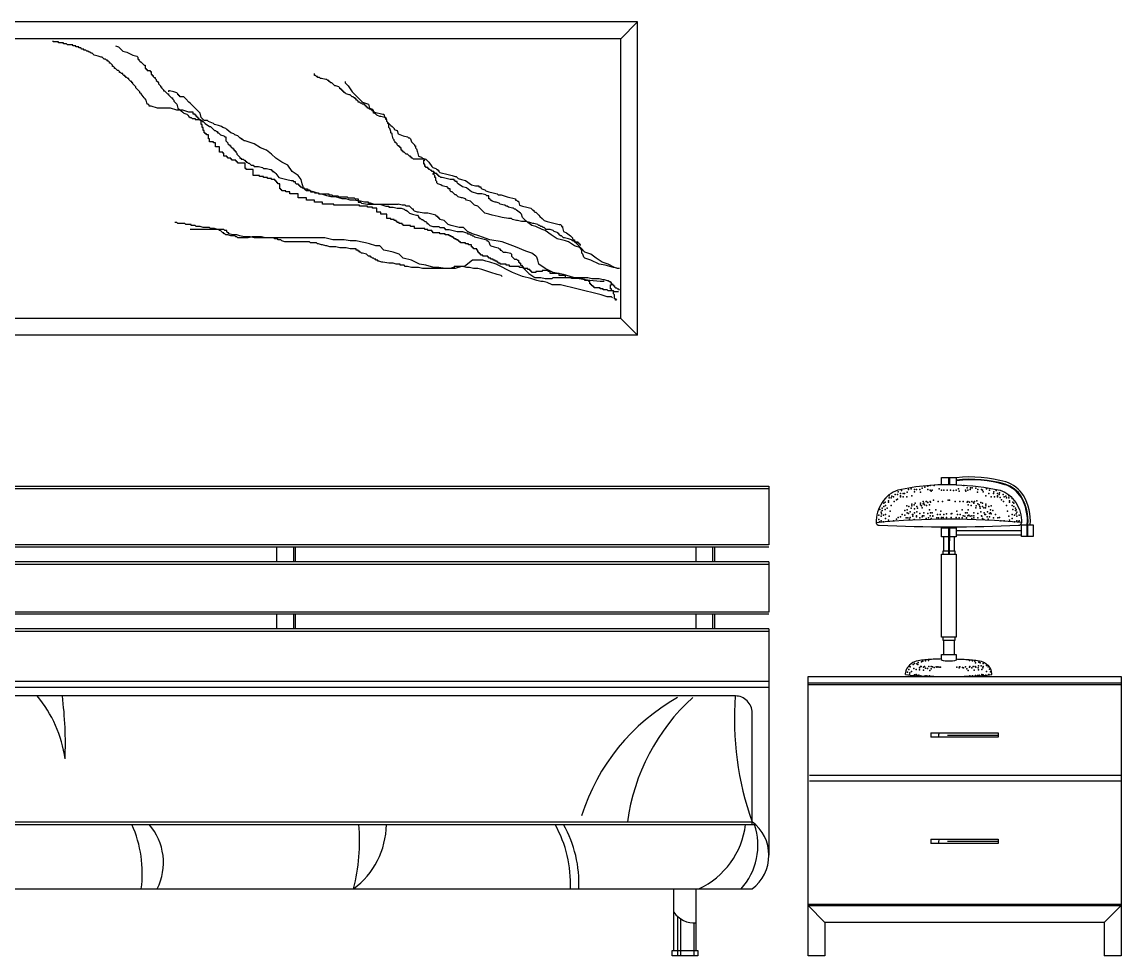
# Model space of a CAD drawing. Header units: inches. Extents: x 4.1 to 46.6, y 13.1 to 37.9.
# Drawn here: x 17.823 to 19.789, y 22.686 to 24.356 of the extents above; entities that cross this region are included whole.
import ezdxf

# ---------------------------------------------------------------- set-up
doc = ezdxf.new("R2010")
doc.units = ezdxf.units.IN
doc.header["$MEASUREMENT"] = 0
doc.layers.add('02', color=2, linetype='Continuous')
doc.layers.add('4', color=4, linetype='Continuous')

msp = doc.modelspace()

# ---------------------------------------------------------------- linework, layer by layer
at = {"layer": '02'}
for p, q in [((18.8938, 24.3264), (18.9238, 24.3564)), ((18.1834, 23.9852), (18.1232, 23.9852)), ((18.8938, 23.8264), (18.9238, 23.7964)), ((19.4801, 23.542), (19.4801, 23.5291)), ((19.4817, 23.542), (19.4817, 23.5291)), ((19.1588, 23.5214), (17.4288, 23.5214)), ((19.6204, 23.4574), (19.6204, 23.4363)), ((19.6216, 23.4574), (19.6216, 23.4363)), ((19.4801, 23.4517), (19.4803, 23.4047)), ((19.4817, 23.4517), (19.4815, 23.4047)), ((19.494, 23.4471), (19.6105, 23.4471)), ((19.494, 23.4395), (19.6105, 23.4395)), ((19.1588, 23.4214), (17.4288, 23.4214)), ((19.1588, 23.4174), (17.4288, 23.4174)), ((18.2788, 23.3914), (18.2788, 23.4174)), ((18.3088, 23.3914), (18.3088, 23.4174)), ((18.3118, 23.3914), (18.3118, 23.4174)), ((19.0288, 23.3914), (19.0288, 23.4174)), ((19.0588, 23.3914), (19.0588, 23.4174)), ((19.0618, 23.3914), (19.0618, 23.4174)), ((19.1588, 23.3914), (17.4288, 23.3914)), ((19.1588, 23.3864), (17.4288, 23.3864)), ((19.1588, 23.3014), (17.4288, 23.3014)), ((19.1588, 23.2974), (17.4288, 23.2974)), ((18.2788, 23.2714), (18.2788, 23.2974)), ((18.3088, 23.2714), (18.3088, 23.2974)), ((18.3118, 23.2714), (18.3118, 23.2974)), ((19.0288, 23.2714), (19.0288, 23.2974)), ((19.0588, 23.2714), (19.0588, 23.2974)), ((19.0618, 23.2714), (19.0618, 23.2974)), ((19.1588, 23.2714), (17.4288, 23.2714)), ((19.1588, 23.2664), (17.4288, 23.2664)), ((19.2288, 22.6864), (19.2288, 23.1864)), ((19.7888, 23.1864), (19.7888, 22.6864)), ((19.1588, 23.1774), (17.4288, 23.1774)), ((19.1588, 23.1664), (17.4288, 23.1664)), ((19.7888, 23.1714), (19.2288, 23.1714)), ((19.4488, 23.0856), (19.4488, 23.0776)), ((19.5688, 23.0856), (19.5688, 23.0776)), ((19.5687, 23.0804), (19.4781, 23.0804)), ((19.7888, 23.0089), (19.2315, 23.0089)), ((19.7888, 22.9989), (19.2315, 22.9989)), ((17.4588, 22.9264), (19.1288, 22.9264)), ((19.4488, 22.8954), (19.4488, 22.8874)), ((19.5688, 22.8914), (19.4781, 22.8914)), ((19.5688, 22.8954), (19.5688, 22.8874)), ((19.7888, 22.7784), (19.2288, 22.7784)), ((19.2588, 22.7464), (19.2288, 22.7764)), ((19.7588, 22.7464), (19.7888, 22.7764)), ((18.9952, 22.7574), (18.9952, 22.6864)), ((19.0004, 22.7532), (19.0004, 22.6864)), ((19.0248, 22.7457), (19.0248, 22.6864)), ((19.2588, 22.7464), (19.2588, 22.6864)), ((19.7588, 22.7464), (19.7588, 22.6864)), ((19.2588, 22.6864), (19.2288, 22.6864)), ((19.7888, 22.6864), (19.7588, 22.6864))]:
    msp.add_line(p, q, dxfattribs=at)
for points in [[(18.9238, 23.7964), (18.9238, 24.3564), (17.6638, 24.3564), (17.6638, 23.7964)], [(18.8938, 23.8264), (18.8938, 24.3264), (17.6938, 24.3264), (17.6938, 23.8264)], [(18.1396, 24.1822), (18.1396, 24.184), (18.1378, 24.184), (18.1378, 24.1858), (18.1359, 24.1858), (18.1359, 24.1877), (18.1341, 24.1877), (18.1341, 24.1895), (18.1323, 24.1895), (18.1323, 24.1913), (18.1286, 24.1913), (18.1286, 24.195), (18.1213, 24.195), (18.1104, 24.1986), (18.0994, 24.1986), (18.0885, 24.2023), (18.0648, 24.2023), (18.0538, 24.2059), (18.0502, 24.2059), (18.0502, 24.2077), (18.0483, 24.2095), (18.0465, 24.2095), (18.0447, 24.2168), (18.0429, 24.2187), (18.041, 24.2205), (18.0356, 24.2278), (18.0337, 24.2296), (18.0337, 24.2314), (18.0319, 24.2333), (18.0301, 24.2351), (18.0264, 24.2387), (18.0264, 24.2406), (18.0246, 24.2424), (18.0228, 24.2442), (18.021, 24.246), (18.021, 24.2479), (18.0191, 24.2479), (18.0191, 24.2497), (18.0173, 24.2497), (18.0155, 24.2515), (18.0137, 24.2533), (18.0137, 24.2551), (18.0118, 24.2551), (18.01, 24.257), (18.0082, 24.257), (18.0082, 24.2588), (18.0064, 24.2588), (18.0064, 24.2606), (18.0045, 24.2606), (18.0027, 24.2624), (18.0027, 24.2643), (18.0009, 24.2643), (17.9991, 24.2661), (17.9972, 24.2661), (17.9972, 24.2679), (17.9954, 24.2697), (17.9936, 24.2697), (17.9917, 24.2716), (17.9899, 24.2734), (17.9881, 24.2734), (17.9881, 24.2752), (17.9863, 24.277), (17.9844, 24.277), (17.9844, 24.2789), (17.9826, 24.2807), (17.9808, 24.2825), (17.979, 24.2825), (17.979, 24.2843), (17.9771, 24.2862), (17.9753, 24.2862), (17.9753, 24.288), (17.9735, 24.288), (17.9717, 24.2898), (17.9698, 24.2898), (17.968, 24.2916), (17.9662, 24.2935), (17.9644, 24.2935), (17.9589, 24.2953), (17.9516, 24.2971), (17.9498, 24.2989), (17.9479, 24.3007), (17.9461, 24.3007), (17.9443, 24.3026), (17.9425, 24.3026), (17.9406, 24.3044), (17.9388, 24.3044), (17.937, 24.3062), (17.9333, 24.3062), (17.9333, 24.308), (17.9297, 24.308), (17.9279, 24.3099), (17.9242, 24.3099), (17.9242, 24.3117), (17.9187, 24.3117), (17.9187, 24.3135), (17.9133, 24.3135), (17.9133, 24.3153), (17.9041, 24.3153), (17.9023, 24.3172), (17.8968, 24.3172), (17.8968, 24.319), (17.8877, 24.319), (17.8877, 24.3208), (17.8786, 24.3208), (17.8786, 24.3226)], [(17.9899, 24.3135), (17.9954, 24.3117), (17.9972, 24.3099), (18.0027, 24.3044), (18.01, 24.3026), (18.021, 24.2971), (18.0283, 24.2953), (18.0301, 24.2935), (18.0301, 24.2898), (18.0319, 24.2898), (18.0319, 24.288), (18.0337, 24.2862), (18.0356, 24.2843), (18.0374, 24.2825), (18.0392, 24.2807), (18.041, 24.2789), (18.0429, 24.2789), (18.0429, 24.2734), (18.0447, 24.2734), (18.0447, 24.2716), (18.0465, 24.2716), (18.0465, 24.2697), (18.052, 24.2697), (18.052, 24.2679), (18.0538, 24.2679), (18.0538, 24.2624), (18.0556, 24.2624), (18.0556, 24.2606), (18.0575, 24.2606), (18.0575, 24.2588), (18.0593, 24.257), (18.0611, 24.257), (18.0611, 24.2551), (18.0629, 24.2533), (18.0629, 24.2515), (18.0648, 24.2497), (18.0666, 24.2479), (18.0666, 24.246), (18.0684, 24.2442), (18.0702, 24.2424), (18.0702, 24.2406), (18.0721, 24.2406), (18.0721, 24.2387), (18.0739, 24.2369), (18.0757, 24.2351), (18.0757, 24.2333), (18.0775, 24.2333), (18.0794, 24.2314), (18.0812, 24.2296), (18.083, 24.2278), (18.0848, 24.2278), (18.0848, 24.226), (18.0867, 24.2241), (18.0885, 24.2223), (18.0903, 24.2205), (18.0921, 24.2205), (18.0921, 24.2187), (18.094, 24.2168), (18.094, 24.215), (18.0994, 24.2095), (18.1013, 24.2023), (18.1104, 24.195), (18.1122, 24.1931), (18.1177, 24.1913), (18.1195, 24.1895), (18.1213, 24.1877), (18.1232, 24.1858), (18.125, 24.1858), (18.1268, 24.184), (18.1323, 24.184), (18.1323, 24.1822), (18.1414, 24.1822), (18.1432, 24.1804)], [(18.4517, 24.1986), (18.4481, 24.1986), (18.4462, 24.2004), (18.4444, 24.2004), (18.4426, 24.2023), (18.4408, 24.2023), (18.4408, 24.2041), (18.4389, 24.2041), (18.4389, 24.2059), (18.4371, 24.2059), (18.4371, 24.2077), (18.4353, 24.2077), (18.4353, 24.2095), (18.4316, 24.2095), (18.4298, 24.2114), (18.428, 24.2114), (18.4262, 24.2132), (18.4243, 24.2132), (18.4243, 24.215), (18.4225, 24.2168), (18.4207, 24.2168), (18.4207, 24.2187), (18.4189, 24.2187), (18.4189, 24.2205), (18.417, 24.2205), (18.4152, 24.2223), (18.4134, 24.2223), (18.4116, 24.2241), (18.4097, 24.226), (18.4079, 24.226), (18.4024, 24.2278), (18.4006, 24.2296), (18.3988, 24.2296), (18.3988, 24.2314), (18.397, 24.2314), (18.397, 24.2333), (18.3951, 24.2333), (18.3951, 24.2351), (18.3933, 24.2351), (18.3933, 24.2369), (18.3915, 24.2369), (18.3915, 24.2387), (18.3897, 24.2406), (18.3842, 24.2424), (18.3824, 24.2424), (18.3805, 24.2442), (18.3787, 24.246), (18.3769, 24.2479), (18.3751, 24.2479), (18.3732, 24.2497), (18.3714, 24.2497), (18.3714, 24.2515), (18.3696, 24.2515), (18.3678, 24.2533), (18.3659, 24.2533), (18.3586, 24.2551), (18.3568, 24.2551), (18.355, 24.257), (18.3513, 24.257), (18.3513, 24.2588), (18.3495, 24.2588), (18.3477, 24.2606), (18.3459, 24.2606), (18.3459, 24.2643)], [(18.4006, 24.2497), (18.4006, 24.2479), (18.4061, 24.2424), (18.4134, 24.2314), (18.4207, 24.2241), (18.4316, 24.2132), (18.4426, 24.2095), (18.4444, 24.2023), (18.4499, 24.2004)], [(18.3386, 24.0545), (18.3313, 24.0545), (18.3294, 24.0563), (18.3276, 24.0582), (18.3258, 24.06), (18.3258, 24.0618), (18.324, 24.0673), (18.3221, 24.0746), (18.3166, 24.0819), (18.3057, 24.0892), (18.2984, 24.1001), (18.2874, 24.1056), (18.2765, 24.1129), (18.2692, 24.1202), (18.2601, 24.1275), (18.2491, 24.1311), (18.2382, 24.1384), (18.2272, 24.1421), (18.2217, 24.1439), (18.2199, 24.1439), (18.2181, 24.1457), (18.2163, 24.1457), (18.2163, 24.1475), (18.2144, 24.1475), (18.2126, 24.1494), (18.2108, 24.1512), (18.209, 24.153), (18.2035, 24.1548), (18.2017, 24.1567), (18.1962, 24.1585), (18.1889, 24.164), (18.1871, 24.1658), (18.1816, 24.1676), (18.1798, 24.1694), (18.1743, 24.1712), (18.167, 24.1731), (18.1652, 24.1749), (18.156, 24.1785), (18.1542, 24.1804), (18.1487, 24.1804), (18.1469, 24.1822), (18.1451, 24.184), (18.1432, 24.1858), (18.1414, 24.1931), (18.1396, 24.195), (18.1378, 24.1968), (18.1305, 24.2041), (18.1286, 24.2059), (18.1232, 24.2114), (18.1213, 24.2132), (18.1159, 24.2187), (18.114, 24.2205), (18.1122, 24.2223), (18.1049, 24.2223), (18.1049, 24.2241), (18.1031, 24.2241), (18.1031, 24.226), (18.1013, 24.226), (18.1013, 24.2278), (18.0994, 24.2296), (18.094, 24.2314), (18.0867, 24.2333), (18.0848, 24.2333), (18.0848, 24.2314)], [(18.4517, 24.1968), (18.4499, 24.1968), (18.4499, 24.2004)], [(18.8916, 23.9159), (18.888, 23.9159), (18.8825, 23.9177), (18.8715, 23.9232), (18.8606, 23.9268), (18.8496, 23.9341), (18.8405, 23.9414), (18.8296, 23.9451), (18.8223, 23.9524), (18.8113, 23.956), (18.8003, 23.9633), (18.7949, 23.9651), (18.7876, 23.967), (18.7803, 23.9688), (18.7693, 23.9761), (18.7584, 23.9834), (18.7529, 23.9852), (18.7419, 23.9907), (18.7346, 23.9925), (18.7273, 23.998), (18.72, 24.0053), (18.7182, 24.0071), (18.7164, 24.0126), (18.7146, 24.0144), (18.7073, 24.0199), (18.7054, 24.0217), (18.7036, 24.0217), (18.7018, 24.0235), (18.7, 24.0235), (18.6927, 24.0253), (18.6908, 24.0272), (18.689, 24.0272), (18.6872, 24.029), (18.6854, 24.029), (18.6781, 24.0308), (18.6762, 24.0326), (18.6708, 24.0344), (18.6689, 24.0344), (18.6635, 24.0363), (18.6616, 24.0381), (18.6598, 24.0399), (18.658, 24.0399), (18.658, 24.0454), (18.6543, 24.0454), (18.6525, 24.0472), (18.6452, 24.049), (18.6379, 24.049), (18.6269, 24.0527), (18.6178, 24.06), (18.6105, 24.0618), (18.6032, 24.0673), (18.6014, 24.0691), (18.6014, 24.0709), (18.5977, 24.0709), (18.5977, 24.0728), (18.5959, 24.0728), (18.5959, 24.0746), (18.5886, 24.0746), (18.574, 24.0782), (18.5722, 24.0782), (18.5704, 24.08), (18.5685, 24.08), (18.5685, 24.0819), (18.5667, 24.0819), (18.5667, 24.0837), (18.5649, 24.0837), (18.5649, 24.0855), (18.5612, 24.0855), (18.5612, 24.0873), (18.5594, 24.0873), (18.5594, 24.0892), (18.5558, 24.0892), (18.5558, 24.091), (18.5539, 24.091), (18.5521, 24.0928), (18.5503, 24.0928), (18.5503, 24.0946), (18.5485, 24.0946), (18.5485, 24.0965), (18.5448, 24.0965), (18.5448, 24.0983), (18.543, 24.0983), (18.543, 24.1019), (18.5412, 24.1019), (18.5412, 24.1092), (18.543, 24.1092), (18.543, 24.1111), (18.5229, 24.1111), (18.5211, 24.1129), (18.5193, 24.1129), (18.5193, 24.1147), (18.5174, 24.1147), (18.5174, 24.1165), (18.5156, 24.1165), (18.5138, 24.1184), (18.512, 24.1202), (18.5101, 24.1202), (18.5083, 24.122), (18.5065, 24.1238), (18.5047, 24.1238), (18.5047, 24.1256), (18.5028, 24.1256), (18.5028, 24.1275), (18.501, 24.1275), (18.501, 24.1311), (18.4992, 24.1311), (18.4992, 24.1329), (18.4974, 24.1329), (18.4974, 24.1348), (18.4955, 24.1348), (18.4937, 24.1366), (18.4937, 24.1384), (18.4919, 24.1402), (18.4901, 24.1402), (18.4901, 24.1421), (18.4882, 24.1439), (18.4882, 24.1457), (18.4864, 24.1475), (18.4846, 24.1548), (18.4846, 24.1567), (18.4827, 24.1585), (18.4827, 24.1603), (18.4809, 24.1658), (18.4791, 24.1676), (18.4791, 24.1731), (18.4773, 24.1749), (18.4773, 24.1767), (18.4754, 24.1785), (18.4754, 24.1822), (18.4736, 24.1822), (18.4736, 24.184), (18.4718, 24.1858), (18.4645, 24.1877), (18.4627, 24.1877), (18.4572, 24.1895), (18.4554, 24.1913), (18.4535, 24.1931), (18.4517, 24.1931), (18.4517, 24.1986)], [(18.4517, 24.1968), (18.4535, 24.195), (18.4681, 24.1913), (18.47, 24.1913), (18.4718, 24.1858), (18.4736, 24.1858), (18.4754, 24.1785)], [(18.1451, 24.1804), (18.1414, 24.1804), (18.1414, 24.1822)], [(18.7949, 23.8995), (18.7949, 23.9031), (18.7839, 23.9031), (18.7839, 23.9068), (18.7675, 23.9068), (18.7675, 23.9104), (18.7638, 23.9104), (18.7638, 23.9122), (18.7529, 23.9122), (18.7529, 23.9104), (18.7419, 23.9104), (18.7419, 23.9086), (18.7346, 23.9086), (18.7346, 23.9104), (18.7328, 23.9104), (18.7328, 23.9122), (18.731, 23.9122), (18.731, 23.9141), (18.7273, 23.9141), (18.7273, 23.9159), (18.72, 23.9159), (18.72, 23.9177), (18.7127, 23.9177), (18.7127, 23.9195), (18.6945, 23.9195), (18.6945, 23.9214), (18.689, 23.9214), (18.689, 23.9232), (18.6781, 23.9232), (18.6781, 23.925), (18.6744, 23.925), (18.6744, 23.9268), (18.6726, 23.9268), (18.6726, 23.9287), (18.6689, 23.9287), (18.6689, 23.9305), (18.6653, 23.9305), (18.6653, 23.9323), (18.6616, 23.9323), (18.6616, 23.9341), (18.658, 23.9341), (18.658, 23.936), (18.6562, 23.936), (18.6562, 23.9378), (18.647, 23.9378), (18.647, 23.9396), (18.6434, 23.9396), (18.6434, 23.9414), (18.6415, 23.9414), (18.6415, 23.9433), (18.6397, 23.9433), (18.6397, 23.9451), (18.6379, 23.9451), (18.6379, 23.9487), (18.6361, 23.9487), (18.6361, 23.9505), (18.6306, 23.9505), (18.6306, 23.9524), (18.6288, 23.9524), (18.6288, 23.9542), (18.6269, 23.9542), (18.6269, 23.9578), (18.6215, 23.9578), (18.6215, 23.9597), (18.616, 23.9597), (18.616, 23.9615), (18.6069, 23.9615), (18.6069, 23.9633), (18.605, 23.9633), (18.605, 23.9651), (18.6032, 23.9651), (18.6032, 23.967), (18.5996, 23.967), (18.5996, 23.9688), (18.5959, 23.9688), (18.5959, 23.9706), (18.5941, 23.9706), (18.5941, 23.9724), (18.5904, 23.9724), (18.5904, 23.9743), (18.5868, 23.9743), (18.5868, 23.9761), (18.5795, 23.9761), (18.5795, 23.9779), (18.5704, 23.9779), (18.5704, 23.9797), (18.5576, 23.9797), (18.5576, 23.9816), (18.5558, 23.9816), (18.5558, 23.9834), (18.5485, 23.9834), (18.5485, 23.9852), (18.543, 23.9852), (18.543, 23.987), (18.5247, 23.987), (18.5247, 23.9907), (18.5174, 23.9907), (18.5174, 23.9925), (18.5047, 23.9925), (18.5047, 23.9943), (18.5028, 23.9943), (18.5028, 23.9961), (18.4974, 23.9961), (18.4974, 23.998), (18.4937, 23.998), (18.4937, 23.9998), (18.4919, 23.9998), (18.4919, 24.0016), (18.4882, 24.0016), (18.4882, 24.0034), (18.4827, 24.0034), (18.4827, 24.0053), (18.4754, 24.0053), (18.4754, 24.0126), (18.4645, 24.0126), (18.4645, 24.0162), (18.4572, 24.0162), (18.4572, 24.0235), (18.4499, 24.0235), (18.4499, 24.0253), (18.4408, 24.0253), (18.4408, 24.0272), (18.4262, 24.0272), (18.4262, 24.029), (18.3805, 24.029), (18.3805, 24.0308), (18.3605, 24.0308), (18.3605, 24.0344), (18.3459, 24.0344), (18.3459, 24.0381), (18.3313, 24.0381), (18.3313, 24.0417), (18.3166, 24.0417), (18.3166, 24.049), (18.302, 24.049), (18.302, 24.0527), (18.2947, 24.0527), (18.2947, 24.0545), (18.2874, 24.0545), (18.2874, 24.0563), (18.2856, 24.0563), (18.2856, 24.0582), (18.2838, 24.0582), (18.2838, 24.0673), (18.2801, 24.0673), (18.2801, 24.0691), (18.2783, 24.0691), (18.2783, 24.0709), (18.2765, 24.0709), (18.2765, 24.0728), (18.2747, 24.0728), (18.2747, 24.0746), (18.2692, 24.0746), (18.2692, 24.0764), (18.2619, 24.0764), (18.2619, 24.0782), (18.2546, 24.0782), (18.2546, 24.08), (18.2473, 24.08), (18.2473, 24.0819), (18.2363, 24.0819), (18.2363, 24.0928), (18.2236, 24.0928), (18.2236, 24.0946), (18.2217, 24.0946), (18.2217, 24.1038), (18.209, 24.1038), (18.209, 24.1056), (18.2071, 24.1056), (18.2071, 24.1074), (18.2053, 24.1074), (18.2053, 24.1092), (18.198, 24.1092), (18.198, 24.1111), (18.1962, 24.1111), (18.1962, 24.1129), (18.1907, 24.1129), (18.1907, 24.1147), (18.1889, 24.1147), (18.1889, 24.1165), (18.1834, 24.1165), (18.1834, 24.122), (18.1816, 24.122), (18.1816, 24.1238), (18.1761, 24.1238), (18.1761, 24.1329), (18.1688, 24.1329), (18.1688, 24.1402), (18.1652, 24.1402), (18.1652, 24.1421), (18.1578, 24.1421), (18.1578, 24.1475), (18.156, 24.1475), (18.156, 24.1548), (18.1524, 24.1548), (18.1524, 24.1567), (18.1505, 24.1567), (18.1505, 24.1585), (18.1487, 24.1585), (18.1487, 24.1621), (18.1469, 24.1621), (18.1469, 24.1676), (18.1451, 24.1676), (18.1451, 24.1731), (18.1432, 24.1731), (18.1432, 24.1804)], [(18.1451, 24.1804), (18.1451, 24.1785), (18.1469, 24.1785), (18.1487, 24.1767), (18.1505, 24.1749), (18.1578, 24.1694), (18.1597, 24.1694), (18.1615, 24.1676), (18.1633, 24.1658), (18.1652, 24.164), (18.167, 24.1621), (18.1688, 24.1621), (18.1706, 24.1603), (18.1725, 24.1603), (18.1725, 24.1585), (18.1743, 24.1585), (18.1761, 24.1567), (18.1779, 24.1548), (18.1834, 24.153), (18.1852, 24.1512), (18.1871, 24.1512), (18.1871, 24.1439), (18.1889, 24.1421), (18.1907, 24.1402), (18.1907, 24.1384), (18.1925, 24.1366), (18.1944, 24.1366), (18.1944, 24.1348), (18.1962, 24.1348), (18.1962, 24.1329), (18.198, 24.1311), (18.1998, 24.1311), (18.1998, 24.1293), (18.2017, 24.1293), (18.2017, 24.1275), (18.2035, 24.1275), (18.2035, 24.1256), (18.2053, 24.1256), (18.2053, 24.1238), (18.2071, 24.122), (18.2071, 24.1202), (18.209, 24.1184), (18.2108, 24.1165), (18.2126, 24.1147), (18.2126, 24.1129), (18.2144, 24.1129), (18.2144, 24.1111), (18.2181, 24.1111), (18.2199, 24.1092), (18.2217, 24.1092), (18.2217, 24.1074), (18.2236, 24.1074), (18.2236, 24.1056), (18.2254, 24.1056), (18.2272, 24.1038), (18.229, 24.1038), (18.2309, 24.1019), (18.2327, 24.1001), (18.2363, 24.1001), (18.2382, 24.0983), (18.2455, 24.0983), (18.2528, 24.0965), (18.2546, 24.0946), (18.2601, 24.0946), (18.2674, 24.0928), (18.2692, 24.0928), (18.2692, 24.091), (18.271, 24.091), (18.271, 24.0892), (18.2728, 24.0892), (18.2747, 24.0873), (18.2765, 24.0855), (18.282, 24.0782), (18.2893, 24.0764), (18.2966, 24.0746), (18.3039, 24.0728), (18.3075, 24.0728), (18.3075, 24.0709), (18.3112, 24.0709), (18.3112, 24.0691), (18.313, 24.0673), (18.3166, 24.0673), (18.3166, 24.0655), (18.3185, 24.0655), (18.3185, 24.0636), (18.3203, 24.0636), (18.3203, 24.0618), (18.3221, 24.0618), (18.324, 24.06), (18.3276, 24.06), (18.3276, 24.0582), (18.3331, 24.0582), (18.3331, 24.0563), (18.3367, 24.0563), (18.3367, 24.0545)], [(18.4773, 24.1767), (18.4791, 24.1749), (18.4809, 24.1731), (18.4827, 24.1712), (18.4846, 24.1694), (18.4864, 24.1676), (18.4882, 24.1658), (18.4882, 24.164), (18.4937, 24.1621), (18.4955, 24.1567), (18.5047, 24.153), (18.512, 24.1512), (18.5138, 24.1494), (18.5156, 24.1494), (18.5174, 24.1475), (18.5193, 24.1421), (18.5211, 24.1402), (18.5229, 24.1384), (18.5247, 24.1366), (18.5247, 24.1348), (18.5266, 24.1348), (18.5266, 24.1311), (18.5284, 24.1293), (18.5302, 24.1238), (18.532, 24.1165), (18.5375, 24.1147), (18.5393, 24.1129), (18.5448, 24.1111), (18.5466, 24.1092), (18.5485, 24.1074), (18.5503, 24.1056), (18.5558, 24.0983), (18.5576, 24.0965), (18.5631, 24.0946), (18.5649, 24.0928), (18.5667, 24.0928), (18.5667, 24.091), (18.5685, 24.091), (18.5685, 24.0892), (18.5704, 24.0873), (18.585, 24.0837), (18.5923, 24.0819), (18.5977, 24.08), (18.5996, 24.08), (18.6014, 24.0782), (18.6032, 24.0764), (18.6087, 24.0746), (18.616, 24.0728), (18.6269, 24.0655), (18.6342, 24.0636), (18.6397, 24.0636), (18.6397, 24.0618), (18.6434, 24.0618), (18.6434, 24.06), (18.6452, 24.0582), (18.6507, 24.0563), (18.6525, 24.0545), (18.658, 24.0527), (18.6653, 24.0509), (18.6726, 24.049), (18.6744, 24.0472), (18.6799, 24.0472), (18.6908, 24.0436), (18.7054, 24.0399), (18.7054, 24.0381), (18.7073, 24.0381), (18.7091, 24.0363), (18.7109, 24.0363), (18.7127, 24.029), (18.7182, 24.0272), (18.7255, 24.0253), (18.7328, 24.0235), (18.7346, 24.0217), (18.7365, 24.0199), (18.7383, 24.0199), (18.7383, 24.018), (18.7401, 24.0162), (18.7419, 24.0162), (18.7438, 24.0144), (18.7456, 24.0126), (18.7474, 24.0107), (18.7492, 24.0089), (18.7529, 24.0053), (18.7547, 24.0034), (18.7565, 24.0016), (18.762, 23.9998), (18.7693, 23.998), (18.7766, 23.9961), (18.7839, 23.9943), (18.7857, 23.9943), (18.7876, 23.9925), (18.7876, 23.9907), (18.7894, 23.9907), (18.7894, 23.9889), (18.7912, 23.9816), (18.7967, 23.9797), (18.804, 23.9743), (18.8058, 23.9724), (18.8076, 23.9706), (18.8076, 23.9688), (18.8095, 23.967), (18.8113, 23.967), (18.8113, 23.9651), (18.8131, 23.9633), (18.8168, 23.9633), (18.8168, 23.9615), (18.8186, 23.9615), (18.8186, 23.9597), (18.8204, 23.9597), (18.8204, 23.9578), (18.8223, 23.9578)], [(18.8898, 23.9159), (18.8807, 23.9177), (18.8661, 23.9214), (18.8551, 23.9232), (18.8405, 23.9305), (18.8296, 23.9341), (18.8277, 23.936), (18.8259, 23.9414), (18.8241, 23.9433), (18.8241, 23.9487), (18.8223, 23.9505), (18.8204, 23.9524), (18.8204, 23.9542), (18.8186, 23.956), (18.8168, 23.9578), (18.815, 23.9597), (18.815, 23.9615), (18.8131, 23.9615), (18.8113, 23.9633), (18.8095, 23.9651), (18.8076, 23.9651), (18.8058, 23.967), (18.8003, 23.9688), (18.793, 23.9706), (18.7912, 23.9706), (18.7894, 23.9724), (18.7876, 23.9743), (18.7857, 23.9743), (18.7839, 23.9761), (18.7839, 23.9779), (18.7821, 23.9779), (18.7821, 23.9797), (18.7748, 23.9816), (18.773, 23.9834), (18.7675, 23.9852), (18.7602, 23.9852), (18.7584, 23.987), (18.7565, 23.9889), (18.7547, 23.9889), (18.7529, 23.9907), (18.7511, 23.9907), (18.7492, 23.9925), (18.7474, 23.9925), (18.7456, 23.9943), (18.7383, 23.9961), (18.7365, 23.9961), (18.731, 23.998), (18.7237, 23.9998), (18.7164, 23.9998), (18.7091, 24.0016), (18.7073, 24.0016), (18.7, 24.0034), (18.6981, 24.0053), (18.6927, 24.0053), (18.6817, 24.0071), (18.6744, 24.0089), (18.6635, 24.0107), (18.658, 24.0126), (18.6507, 24.0144), (18.647, 24.018), (18.6452, 24.0199), (18.6434, 24.0217), (18.6415, 24.0235), (18.6397, 24.0253), (18.6379, 24.0272), (18.6324, 24.029), (18.6306, 24.0308), (18.6251, 24.0363), (18.6178, 24.0381), (18.616, 24.0399), (18.6105, 24.0417), (18.6087, 24.0417), (18.6032, 24.0436), (18.6014, 24.0454), (18.5996, 24.0472), (18.5977, 24.0472), (18.5959, 24.049), (18.5941, 24.0509), (18.5923, 24.0527), (18.5904, 24.0527), (18.5886, 24.0545), (18.5886, 24.0582), (18.585, 24.0582), (18.585, 24.06), (18.5831, 24.0618), (18.5813, 24.0618), (18.574, 24.0636), (18.5722, 24.0655), (18.5667, 24.0673), (18.5649, 24.0691), (18.5649, 24.0709), (18.5631, 24.0728), (18.5631, 24.0782), (18.5612, 24.0782), (18.5612, 24.0819), (18.5594, 24.0837), (18.5594, 24.0855), (18.5576, 24.0855), (18.5576, 24.0837)], [(18.4517, 24.0308), (18.4462, 24.0326), (18.4426, 24.0326), (18.4426, 24.0344), (18.4353, 24.0344), (18.428, 24.0363), (18.4262, 24.0363), (18.417, 24.0381), (18.4097, 24.0381), (18.4024, 24.0399), (18.3951, 24.0399), (18.3897, 24.0417), (18.3824, 24.0436), (18.3751, 24.0436), (18.3678, 24.0454), (18.3623, 24.0472), (18.355, 24.049), (18.344, 24.0527), (18.3367, 24.0545)], [(18.3386, 24.0545), (18.3386, 24.0527), (18.3459, 24.0527), (18.3459, 24.0509), (18.3532, 24.0509), (18.3532, 24.049), (18.3714, 24.049), (18.3714, 24.0472), (18.3769, 24.0472), (18.3787, 24.0454), (18.3878, 24.0454), (18.3897, 24.0436), (18.4043, 24.0436), (18.4061, 24.0417), (18.417, 24.0417), (18.4189, 24.0399), (18.4243, 24.0399), (18.4243, 24.0344), (18.428, 24.0344), (18.4298, 24.0326), (18.4408, 24.0308), (18.4955, 24.0308)], [(18.4627, 24.0308), (18.4736, 24.0272), (18.4791, 24.0272), (18.4791, 24.0253), (18.4864, 24.0253), (18.4937, 24.0235), (18.501, 24.0235), (18.5065, 24.0217), (18.5083, 24.0199), (18.5101, 24.0199), (18.512, 24.018), (18.5138, 24.0162), (18.5156, 24.0144), (18.5211, 24.0126), (18.5284, 24.0107), (18.5302, 24.0107), (18.532, 24.0089), (18.532, 24.0071), (18.5339, 24.0071), (18.5339, 24.0053), (18.5357, 24.0053), (18.5375, 24.0034), (18.5393, 24.0034), (18.5412, 24.0016), (18.543, 23.9998), (18.5448, 23.9998), (18.5466, 23.998), (18.5466, 23.9961), (18.5485, 23.9961), (18.5521, 23.9925), (18.5576, 23.9907), (18.5685, 23.9907), (18.5704, 23.9889), (18.5777, 23.9889), (18.5777, 23.987), (18.5795, 23.987), (18.5795, 23.9852), (18.5868, 23.9852), (18.5941, 23.9834), (18.6014, 23.9816), (18.6105, 23.9816), (18.6178, 23.9797), (18.6196, 23.9797), (18.6196, 23.9779), (18.6233, 23.9779), (18.6251, 23.9761), (18.6269, 23.9761), (18.6288, 23.9743), (18.6306, 23.9743), (18.6324, 23.9724), (18.6397, 23.9706), (18.647, 23.9688), (18.6543, 23.967), (18.6543, 23.9651), (18.6562, 23.9651), (18.658, 23.9633), (18.6598, 23.9578), (18.6616, 23.956), (18.6671, 23.9542), (18.6744, 23.9524), (18.6762, 23.9505), (18.6781, 23.9505), (18.6781, 23.9487), (18.6799, 23.9487), (18.6817, 23.9469), (18.6835, 23.9451), (18.689, 23.9451), (18.6963, 23.9433), (18.6981, 23.9414), (18.6981, 23.9378), (18.7, 23.936), (18.7018, 23.9341), (18.7036, 23.9323), (18.7073, 23.9323), (18.7091, 23.9305), (18.7109, 23.9305), (18.7109, 23.9268), (18.7127, 23.9268), (18.7127, 23.925), (18.7146, 23.925), (18.7146, 23.9214), (18.7164, 23.9214), (18.7219, 23.9141), (18.7292, 23.9068), (18.7401, 23.8995), (18.7511, 23.8995), (18.7584, 23.8977), (18.7711, 23.8977), (18.773, 23.8995), (18.835, 23.8995), (18.8423, 23.8977), (18.8551, 23.8977), (18.8624, 23.8958), (18.8642, 23.8958), (18.8697, 23.894), (18.8715, 23.894), (18.8734, 23.8922), (18.8752, 23.8922), (18.8752, 23.8904), (18.877, 23.8904)], [(18.8642, 23.8922), (18.8569, 23.8922), (18.8387, 23.894), (18.815, 23.8977), (18.7912, 23.9049), (18.773, 23.9086), (18.7584, 23.9159), (18.7474, 23.9232), (18.7456, 23.9305), (18.7438, 23.936), (18.7419, 23.9378), (18.7346, 23.9433), (18.7237, 23.9469), (18.7054, 23.9542), (18.6817, 23.9633), (18.6598, 23.967), (18.6397, 23.9743), (18.6288, 23.9779), (18.6196, 23.9816), (18.6178, 23.9834), (18.616, 23.9852), (18.6142, 23.987), (18.6123, 23.9889), (18.605, 23.9889), (18.5977, 23.9907), (18.5904, 23.9925), (18.585, 23.9943), (18.5777, 24.0016), (18.5704, 24.0034), (18.5704, 24.0053), (18.5685, 24.0053), (18.5685, 24.0071), (18.5667, 24.0071), (18.5667, 24.0089), (18.5649, 24.0089), (18.5631, 24.0107), (18.5558, 24.0126), (18.5485, 24.0144), (18.5412, 24.0144), (18.532, 24.0162), (18.5302, 24.0162), (18.5247, 24.018), (18.5229, 24.0199), (18.5229, 24.0217), (18.5211, 24.0217), (18.5193, 24.0235), (18.5174, 24.0253), (18.5156, 24.0272), (18.5101, 24.0272), (18.5083, 24.029), (18.5028, 24.029), (18.4955, 24.0308)], [(18.1725, 23.9852), (18.167, 23.987), (18.1597, 23.987), (18.1578, 23.9889), (18.1469, 23.9889), (18.1414, 23.9907), (18.1341, 23.9907), (18.1323, 23.9925), (18.125, 23.9925), (18.125, 23.9943), (18.1159, 23.9943), (18.114, 23.9961), (18.1013, 23.9961), (18.0994, 23.998), (18.0958, 23.998)], [(18.2582, 23.9706), (18.2509, 23.9724), (18.2345, 23.9724), (18.2272, 23.9706), (18.209, 23.9706), (18.2071, 23.9724), (18.2053, 23.9724), (18.2035, 23.9743), (18.1962, 23.9743), (18.1907, 23.9761), (18.1871, 23.9761), (18.1852, 23.9779), (18.1834, 23.9779), (18.1834, 23.9797), (18.1816, 23.9797), (18.1779, 23.9834), (18.1761, 23.9834), (18.1743, 23.9852)], [(18.5795, 23.9159), (18.5685, 23.9177), (18.5594, 23.9177), (18.5448, 23.9214), (18.5339, 23.9232), (18.5193, 23.9305), (18.5047, 23.9341), (18.4974, 23.9414), (18.4864, 23.9451), (18.4791, 23.9469), (18.47, 23.9487), (18.4627, 23.956), (18.4554, 23.956), (18.4444, 23.9597), (18.4371, 23.9615), (18.428, 23.9633), (18.4207, 23.9651), (18.4097, 23.9651), (18.3988, 23.967), (18.3787, 23.967), (18.3641, 23.9706), (18.2382, 23.9706), (18.2309, 23.9724), (18.2199, 23.9724), (18.2126, 23.9743), (18.2071, 23.9761), (18.1998, 23.9761), (18.1925, 23.9779), (18.1925, 23.9797), (18.1907, 23.9797), (18.1889, 23.9816), (18.1889, 23.9834), (18.1852, 23.9834), (18.1834, 23.9852)], [(18.5977, 23.9159), (18.5393, 23.9159), (18.532, 23.9177), (18.5193, 23.9177), (18.512, 23.9195), (18.5083, 23.9195), (18.5065, 23.9214), (18.4992, 23.9214), (18.4992, 23.9232), (18.4919, 23.9232), (18.4864, 23.925), (18.4791, 23.925), (18.4681, 23.9268), (18.4663, 23.9268), (18.4608, 23.9287), (18.459, 23.9287), (18.459, 23.9305), (18.4554, 23.9305), (18.4554, 23.9323), (18.4535, 23.9323), (18.4517, 23.9341), (18.4499, 23.9341), (18.4481, 23.936), (18.4462, 23.936), (18.4462, 23.9378), (18.4426, 23.9378), (18.4408, 23.9396), (18.4389, 23.9414), (18.4316, 23.9433), (18.4298, 23.9433), (18.428, 23.9451), (18.4262, 23.9451), (18.4262, 23.9469), (18.4243, 23.9469), (18.4243, 23.9487), (18.4207, 23.9487), (18.4207, 23.9505), (18.4097, 23.9505), (18.4024, 23.9524), (18.3915, 23.9524), (18.3842, 23.9542), (18.3732, 23.9542), (18.3678, 23.956), (18.3659, 23.956), (18.3605, 23.9578), (18.3586, 23.9578), (18.3532, 23.9597), (18.3513, 23.9597), (18.3495, 23.9615), (18.3386, 23.9615), (18.3367, 23.9633), (18.2929, 23.9633), (18.2874, 23.9651), (18.2856, 23.967), (18.2801, 23.967), (18.2801, 23.9688), (18.2747, 23.9688), (18.2728, 23.9706)], [(18.8788, 23.863), (18.877, 23.8648), (18.8697, 23.8648), (18.8588, 23.8685), (18.8442, 23.8721), (18.8296, 23.8758), (18.815, 23.8794), (18.7857, 23.8867), (18.7711, 23.8867), (18.762, 23.8904), (18.7547, 23.8922), (18.7511, 23.8922), (18.7438, 23.894), (18.7328, 23.8977), (18.7182, 23.9013), (18.7, 23.9086), (18.6708, 23.9232), (18.6598, 23.9268), (18.6525, 23.9287), (18.647, 23.9305), (18.6288, 23.9305), (18.6142, 23.9195)], [(18.6142, 23.9195), (18.5959, 23.9195), (18.5959, 23.9177), (18.5941, 23.9177), (18.5886, 23.9159)], [(18.6087, 23.9195), (18.5977, 23.9159)], [(18.6817, 23.9013), (18.6799, 23.9031), (18.6726, 23.9049), (18.6616, 23.9086), (18.6507, 23.9122), (18.6452, 23.9141), (18.6379, 23.9159), (18.6306, 23.9159), (18.6233, 23.9177), (18.6178, 23.9177), (18.6105, 23.9195)], [(18.8898, 23.8739), (18.8825, 23.8739), (18.8807, 23.8758), (18.8715, 23.8758), (18.8697, 23.8776), (18.8624, 23.8776), (18.8624, 23.8794), (18.8569, 23.8794), (18.8569, 23.8812), (18.846, 23.8812), (18.846, 23.8831), (18.8442, 23.8831), (18.8442, 23.8849), (18.8423, 23.8849), (18.8423, 23.8867), (18.8405, 23.8867), (18.8405, 23.8885), (18.8387, 23.8885), (18.8387, 23.8922), (18.8369, 23.8922), (18.8369, 23.894), (18.8296, 23.894), (18.8296, 23.8958), (18.8259, 23.8958), (18.8259, 23.8977), (18.8058, 23.8977), (18.8058, 23.8995)], [(18.8788, 23.8758), (18.877, 23.8776), (18.877, 23.8794), (18.8752, 23.8794), (18.8752, 23.8867), (18.877, 23.8867), (18.877, 23.8904)], [(18.877, 23.8885), (18.8788, 23.8885), (18.8788, 23.8867), (18.8807, 23.8867), (18.8807, 23.8849), (18.8825, 23.8849), (18.8825, 23.8831), (18.8843, 23.8812), (18.8861, 23.8812), (18.888, 23.8794), (18.8898, 23.8794), (18.8916, 23.8776), (18.8898, 23.8776)], [(18.8843, 23.8612), (18.8861, 23.8593), (18.8843, 23.8593), (18.8843, 23.8612), (18.8825, 23.8612), (18.8825, 23.8685), (18.8807, 23.8703), (18.8807, 23.8758)], [(18.8938, 23.8264), (17.6938, 23.8264)], [(18.9238, 23.7964), (17.6638, 23.7964)], [(19.4679, 23.5287), (19.4679, 23.542), (19.494, 23.542), (19.494, 23.5288)], [(19.494, 23.4361), (19.4679, 23.4361), (19.4679, 23.4517), (19.494, 23.4517), (19.494, 23.4361)], [(19.4717, 23.4108), (19.4717, 23.4361)], [(19.4901, 23.4361), (19.4901, 23.4108)], [(19.494, 23.2565), (19.4679, 23.2565), (19.4679, 23.4047), (19.494, 23.4047)], [(19.4704, 23.4047), (19.4704, 23.4108), (19.4914, 23.4108)], [(19.4914, 23.4108), (19.4914, 23.4047)], [(19.494, 23.4047), (19.494, 23.2565)], [(19.4914, 23.2504), (19.4704, 23.2504), (19.4704, 23.2565)], [(19.4717, 23.2255), (19.4717, 23.2504)], [(19.4901, 23.2504), (19.4901, 23.2255)], [(19.4914, 23.2565), (19.4914, 23.2504)], [(19.4035, 23.1898), (19.4035, 23.19), (19.4035, 23.1918), (19.4037, 23.1934), (19.4039, 23.1947), (19.4041, 23.1958), (19.4043, 23.1968), (19.4046, 23.1976), (19.4048, 23.1983), (19.4051, 23.199), (19.4054, 23.1996), (19.4056, 23.2001), (19.4059, 23.2006), (19.4062, 23.2011), (19.4065, 23.2015), (19.4068, 23.202), (19.4072, 23.2024), (19.4076, 23.2028), (19.408, 23.2033)], [(19.467, 23.2175), (19.4646, 23.2174), (19.4615, 23.2173), (19.4586, 23.2172), (19.4556, 23.2171), (19.4527, 23.2169), (19.4498, 23.2167), (19.4469, 23.2165), (19.4439, 23.2163), (19.441, 23.2161), (19.438, 23.2158), (19.435, 23.2155), (19.4319, 23.2151), (19.4288, 23.2147), (19.4256, 23.2141), (19.4224, 23.2134), (19.4193, 23.2123), (19.4162, 23.2109), (19.4133, 23.2089), (19.4106, 23.2064), (19.408, 23.2033)], [(19.494, 23.2175), (19.4965, 23.2174), (19.4995, 23.2173), (19.5024, 23.2172), (19.5054, 23.2171), (19.5083, 23.2169), (19.5112, 23.2167), (19.5142, 23.2165), (19.5171, 23.2163), (19.52, 23.2161), (19.523, 23.2158), (19.526, 23.2155), (19.5291, 23.2151), (19.5322, 23.2147), (19.5354, 23.2141), (19.5386, 23.2134), (19.5417, 23.2123), (19.5448, 23.2109), (19.5477, 23.2089), (19.5504, 23.2064), (19.553, 23.2033)], [(19.5575, 23.1898), (19.5575, 23.19), (19.5575, 23.1918), (19.5573, 23.1934), (19.5572, 23.1947), (19.5569, 23.1958), (19.5567, 23.1968), (19.5564, 23.1976), (19.5562, 23.1983), (19.5559, 23.199), (19.5557, 23.1996), (19.5554, 23.2001), (19.5551, 23.2006), (19.5548, 23.2011), (19.5545, 23.2015), (19.5542, 23.202), (19.5538, 23.2024), (19.5534, 23.2028), (19.553, 23.2033)], [(19.2288, 23.1864), (19.7888, 23.1864)], [(19.4035, 23.1898), (19.4117, 23.1883), (19.4294, 23.1872), (19.4536, 23.1866), (19.4808, 23.1864), (19.508, 23.1866), (19.532, 23.1872), (19.5496, 23.1883), (19.5575, 23.1898)], [(19.7888, 23.1744), (19.2288, 23.1744)], [(19.4488, 23.0856), (19.5688, 23.0856)], [(19.5688, 23.0776), (19.4488, 23.0776)], [(19.4488, 22.8954), (19.5688, 22.8954)], [(19.5688, 22.8874), (19.4488, 22.8874)], [(19.2288, 22.7764), (19.7888, 22.7764)], [(19.7588, 22.7464), (19.2588, 22.7464)]]:
    msp.add_lwpolyline(points, dxfattribs=at)
for points in [[(19.6263, 23.4574, 0.15616), (19.6144, 23.5095, 0.180266), (19.5826, 23.534, 0.100872), (19.494, 23.5414)], [(19.6221, 23.4578, 0.156017), (19.6108, 23.5073, 0.179879), (19.5814, 23.53, 0.100831), (19.4945, 23.5372, 0.100831)], [(19.6211, 23.4578, 0.155978), (19.6099, 23.5068, 0.179774), (19.5811, 23.529, 0.100821), (19.4946, 23.5362, 0.100821)], [(19.494, 23.5288, 0.064459), (19.3896, 23.5191, 0.178104), (19.3615, 23.4973, 0.15202), (19.3508, 23.4609)], [(19.494, 23.5288, -0.049707), (19.5723, 23.5191, -0.178104), (19.6003, 23.4973, -0.15202), (19.611, 23.4609)], [(19.3508, 23.4609, 0.338174), (19.3563, 23.4565, 0.021936), (19.6055, 23.4565, 0.338174), (19.611, 23.4609)], [(19.494, 23.2255), (19.494, 23.2152, -0.140748), (19.4679, 23.2152), (19.4679, 23.2255), (19.494, 23.2255)]]:
    msp.add_lwpolyline(points, format="xyb", dxfattribs=at)
msp.add_lwpolyline([(19.6105, 23.4363), (19.6105, 23.4574), (19.6314, 23.4574), (19.6314, 23.4363)], close=True, dxfattribs=at)
for centre, radius, start, end in [((19.4832, 22.0731), 1.3942, 84.7395, 95.4499), ((17.6787, 23.0082), 0.2231, 7.9125, 39.9431), ((17.2194, 23.0657), 0.6808, 357.7417, 7.23), ((19.177, 22.8255), 0.3705, 119.3644, 162.4456), ((19.2682, 22.8776), 0.3657, 132.218, 172.3263), ((19.6397, 23.109), 0.5426, 175.5216, 199.6677), ((19.52, 23.0742), 0.058, 168.6788, 176.6538), ((17.8284, 22.835), 0.2094, 352.1451, 24.3557), ((17.9719, 22.8531), 0.1038, 333.2496, 41.1516), ((18.0788, 22.8926), 0.3477, 345.6471, 4.7548), ((18.3288, 22.9234), 0.1457, 306.534, 359.1922), ((18.5894, 22.8162), 0.2145, 357.3815, 29.3653), ((18.6045, 22.8162), 0.2145, 357.3815, 29.3653), ((18.9708, 22.9397), 0.1474, 295.2712, 352.8593), ((19.0228, 22.8847), 0.1164, 317.7312, 18.397), ((19.52, 22.884), 0.058, 168.6788, 176.6538), ((19.0247, 22.7888), 0.0431, 213.5589, 275.5637)]:
    msp.add_arc(centre, radius, start, end, dxfattribs=at)
for p in [(19.3901, 23.5165), (19.3962, 23.5185), (19.4084, 23.5206), (19.4135, 23.5216), (19.4196, 23.5206), (19.4196, 23.5165), (19.4227, 23.5206), (19.4288, 23.5206), (19.4329, 23.5226), (19.438, 23.5246), (19.4431, 23.5267), (19.4431, 23.5206), (19.4472, 23.5277), (19.4472, 23.5195), (19.4492, 23.5175), (19.4512, 23.5195), (19.4543, 23.5277), (19.4635, 23.5216), (19.4676, 23.5195), (19.4716, 23.5195), (19.4778, 23.5195), (19.4839, 23.5195), (19.489, 23.5185), (19.4941, 23.5195), (19.4982, 23.5216), (19.4992, 23.5175), (19.5074, 23.5277), (19.5105, 23.5195), (19.5114, 23.5175), (19.5135, 23.5236), (19.5145, 23.5195), (19.5186, 23.5206), (19.5196, 23.5236), (19.5227, 23.5236), (19.5288, 23.5226), (19.5329, 23.5206), (19.539, 23.5206), (19.541, 23.5195), (19.5421, 23.5165), (19.5482, 23.5216), (19.5533, 23.5195), (19.5614, 23.5165), (19.5655, 23.5185), (19.3666, 23.4981), (19.3676, 23.5043), (19.3727, 23.5002), (19.3727, 23.4981), (19.3737, 23.5094), (19.3737, 23.5053), (19.3778, 23.5053), (19.3788, 23.5083), (19.3819, 23.5073), (19.3829, 23.4992), (19.385, 23.5114), (19.387, 23.5022), (19.389, 23.5114), (19.389, 23.5032), (19.3941, 23.5134), (19.3941, 23.5094), (19.3941, 23.5073), (19.3992, 23.5134), (19.3992, 23.5073), (19.4013, 23.5134), (19.4054, 23.5073), (19.4064, 23.5155), (19.4145, 23.5094), (19.4298, 23.5155), (19.4349, 23.4992), (19.44, 23.4992), (19.441, 23.4992), (19.4431, 23.4971), (19.4472, 23.4992), (19.4482, 23.4981), (19.4533, 23.5012), (19.4614, 23.4992), (19.4696, 23.4992), (19.4798, 23.5012), (19.4819, 23.5012), (19.4921, 23.4992), (19.5003, 23.4992), (19.5064, 23.4992), (19.5135, 23.4981), (19.5145, 23.4992), (19.5176, 23.4981), (19.5217, 23.4992), (19.5247, 23.4971), (19.5268, 23.4992), (19.5308, 23.5002), (19.5319, 23.5155), (19.538, 23.4971), (19.5472, 23.5094), (19.5523, 23.5134), (19.5563, 23.5073), (19.5604, 23.5134), (19.5625, 23.5073), (19.5676, 23.5134), (19.5676, 23.5094), (19.5676, 23.5073), (19.5706, 23.5114), (19.5716, 23.5144), (19.5727, 23.5063), (19.5747, 23.5022), (19.5778, 23.5114), (19.5788, 23.4992), (19.5798, 23.5073), (19.5829, 23.5083), (19.5839, 23.5053), (19.588, 23.5094), (19.588, 23.5053), (19.589, 23.5002), (19.589, 23.4981), (19.5941, 23.5043), (19.5951, 23.4981), (19.3574, 23.4849), (19.3595, 23.4798), (19.3605, 23.4768), (19.3615, 23.4869), (19.3615, 23.4829), (19.3646, 23.4961), (19.3646, 23.49), (19.3666, 23.4849), (19.3676, 23.492), (19.3707, 23.4869), (19.3758, 23.4818), (19.3778, 23.492), (19.4023, 23.4829), (19.4054, 23.491), (19.4064, 23.4839), (19.4064, 23.4788), (19.4084, 23.4778), (19.4094, 23.49), (19.4115, 23.4808), (19.4135, 23.4869), (19.4145, 23.4941), (19.4145, 23.491), (19.4186, 23.4931), (19.4196, 23.4859), (19.4196, 23.4788), (19.4207, 23.4961), (19.4237, 23.49), (19.4237, 23.4808), (19.4247, 23.4869), (19.4288, 23.4778), (19.4298, 23.4961), (19.4298, 23.4931), (19.4319, 23.491), (19.4329, 23.488), (19.4349, 23.4951), (19.436, 23.4961), (19.436, 23.4788), (19.437, 23.4931), (19.441, 23.492), (19.4431, 23.4778), (19.4461, 23.4931), (19.4461, 23.4839), (19.4482, 23.4788), (19.4512, 23.4788), (19.4574, 23.4839), (19.4665, 23.4818), (19.4767, 23.4768), (19.485, 23.4768), (19.486, 23.4778), (19.4952, 23.4818), (19.5043, 23.4839), (19.5105, 23.4788), (19.5135, 23.4788), (19.5156, 23.4931), (19.5156, 23.4839), (19.5206, 23.492), (19.5257, 23.4961), (19.5257, 23.4788), (19.5288, 23.488), (19.5298, 23.491), (19.5329, 23.4951), (19.5329, 23.4778), (19.5349, 23.4931), (19.5359, 23.49), (19.537, 23.4869), (19.538, 23.4808), (19.541, 23.4961), (19.541, 23.49), (19.5431, 23.488), (19.5441, 23.4788), (19.5461, 23.488), (19.5472, 23.4941), (19.5472, 23.491), (19.5502, 23.4808), (19.5523, 23.49), (19.5533, 23.4778), (19.5553, 23.4839), (19.5553, 23.4788), (19.5563, 23.491), (19.5563, 23.4768), (19.5594, 23.4829), (19.5839, 23.492), (19.5859, 23.4818), (19.5941, 23.492), (19.5951, 23.4849), (19.5971, 23.4961), (19.5971, 23.49), (19.6002, 23.4869), (19.6002, 23.4829), (19.6012, 23.4839), (19.6012, 23.4768), (19.6022, 23.4798), (19.3554, 23.4747), (19.3554, 23.4666), (19.3564, 23.4625), (19.3595, 23.4727), (19.3595, 23.4645), (19.3636, 23.4747), (19.3636, 23.4625), (19.3676, 23.4757), (19.3676, 23.4686), (19.3727, 23.4655), (19.3737, 23.4727), (19.3819, 23.4645), (19.387, 23.4676), (19.3901, 23.4706), (19.3941, 23.4717), (19.3972, 23.4757), (19.4023, 23.4747), (19.4043, 23.4696), (19.4074, 23.4696), (19.4105, 23.4676), (19.4115, 23.4706), (19.4156, 23.4757), (19.4166, 23.4757), (19.4166, 23.4727), (19.4186, 23.4666), (19.4227, 23.4737), (19.4227, 23.4717), (19.4288, 23.4696), (19.4329, 23.4717), (19.4339, 23.4737), (19.436, 23.4737), (19.44, 23.4686), (19.4441, 23.4696), (19.4472, 23.4737), (19.4492, 23.4686), (19.4523, 23.4737), (19.4523, 23.4727), (19.4594, 23.4696), (19.4604, 23.4757), (19.4625, 23.4696), (19.4655, 23.4757), (19.4676, 23.4706), (19.4706, 23.4706), (19.4716, 23.4757), (19.4767, 23.4706), (19.485, 23.4706), (19.4941, 23.4706), (19.4962, 23.4757), (19.4992, 23.4696), (19.5013, 23.4757), (19.5043, 23.4696), (19.5064, 23.4737), (19.5094, 23.4727), (19.5125, 23.4696), (19.5145, 23.4737), (19.5166, 23.4747), (19.5186, 23.4727), (19.5217, 23.4737), (19.5217, 23.4686), (19.5257, 23.4737), (19.5257, 23.4696), (19.5329, 23.4696), (19.539, 23.4737), (19.54, 23.4727), (19.541, 23.4686), (19.5431, 23.4666), (19.5451, 23.4757), (19.5461, 23.4757), (19.5492, 23.4717), (19.5512, 23.4676), (19.5533, 23.4717), (19.5604, 23.4696), (19.5645, 23.4757), (19.5686, 23.4696), (19.5716, 23.4706), (19.5737, 23.4645), (19.5798, 23.4645), (19.588, 23.4727), (19.589, 23.4655), (19.5941, 23.4757), (19.5941, 23.4686), (19.5981, 23.4747), (19.5981, 23.4625), (19.6022, 23.4727), (19.6022, 23.4645), (19.6053, 23.4625), (19.6063, 23.4747), (19.6063, 23.4645), (19.4115, 23.2035), (19.4172, 23.2078), (19.4194, 23.2095), (19.4232, 23.2087), (19.4251, 23.2078), (19.426, 23.2111), (19.4284, 23.2016), (19.4303, 23.204), (19.4311, 23.204), (19.432, 23.2122), (19.4344, 23.2133), (19.4352, 23.2029), (19.4374, 23.2038), (19.4388, 23.2144), (19.4442, 23.2149), (19.4448, 23.2038), (19.4494, 23.2038), (19.4513, 23.2032), (19.4546, 23.2024), (19.4579, 23.2032), (19.459, 23.2029), (19.4611, 23.2032), (19.4636, 23.2027), (19.4658, 23.2029), (19.4952, 23.2027), (19.4993, 23.2019), (19.5001, 23.2032), (19.5007, 23.2032), (19.5053, 23.2024), (19.507, 23.2019), (19.5105, 23.2032), (19.5108, 23.2032), (19.5176, 23.2149), (19.5176, 23.2029), (19.5184, 23.2038), (19.522, 23.2019), (19.5231, 23.2144), (19.5244, 23.2038), (19.5274, 23.2133), (19.5277, 23.204), (19.5282, 23.2108), (19.5293, 23.2029), (19.5334, 23.2016), (19.534, 23.2051), (19.5345, 23.2119), (19.537, 23.2106), (19.5383, 23.2054), (19.5416, 23.2019), (19.5422, 23.2092), (19.5424, 23.2043), (19.5482, 23.2057), (19.5512, 23.2035), (19.4066, 23.1937), (19.409, 23.1989), (19.4104, 23.1896), (19.4107, 23.1926), (19.4137, 23.1953), (19.4183, 23.2005), (19.4189, 23.188), (19.4194, 23.189), (19.4221, 23.1986), (19.4221, 23.1899), (19.4249, 23.188), (19.4262, 23.1877), (19.4268, 23.1885), (19.4281, 23.198), (19.4309, 23.1874), (19.4355, 23.1975), (19.4385, 23.1874), (19.439, 23.201), (19.4415, 23.1871), (19.4426, 23.2005), (19.4459, 23.1871), (19.4467, 23.1967), (19.4489, 23.1997), (19.513, 23.1997), (19.5151, 23.1967), (19.5181, 23.1871), (19.5233, 23.1874), (19.5263, 23.1975), (19.5285, 23.1877), (19.5321, 23.188), (19.5337, 23.198), (19.5351, 23.1885), (19.5356, 23.1877), (19.5397, 23.1986), (19.5397, 23.1899), (19.5424, 23.189), (19.543, 23.188), (19.5468, 23.1888), (19.5482, 23.1953), (19.552, 23.1896), (19.5536, 23.1991), (19.5553, 23.1942)]:
    msp.add_point(p, dxfattribs=at)
at = {"layer": '4'}
for p, q in [((19.1588, 23.2714), (19.1588, 22.8664)), ((17.4543, 22.9214), (19.1332, 22.9214)), ((17.4588, 22.8064), (19.1288, 22.8064)), ((18.9888, 22.6964), (18.9888, 22.8064)), ((19.0288, 22.6964), (19.0288, 22.8064)), ((19.0318, 22.6864), (18.9858, 22.6864))]:
    msp.add_line(p, q, dxfattribs=at)
for points in [[(17.4288, 23.4174), (17.4288, 23.5264), (19.1588, 23.5264), (19.1588, 23.4214)], [(19.1588, 23.3914), (19.1588, 23.3014)], [(18.9858, 22.6864), (18.9858, 22.6964), (19.0318, 22.6964), (19.0318, 22.6864)]]:
    msp.add_lwpolyline(points, dxfattribs=at)
msp.add_lwpolyline([(19.1288, 22.9214), (19.1288, 23.1214, 0.414214), (19.0988, 23.1514), (17.4888, 23.1514, 0.414214), (17.4588, 23.1214), (17.4588, 22.9214)], format="xyb", dxfattribs=at)
msp.add_arc((19.0838, 22.8664), 0.075, 306.8699, 53.1301, dxfattribs=at)

doc.saveas('drawing.dxf')
